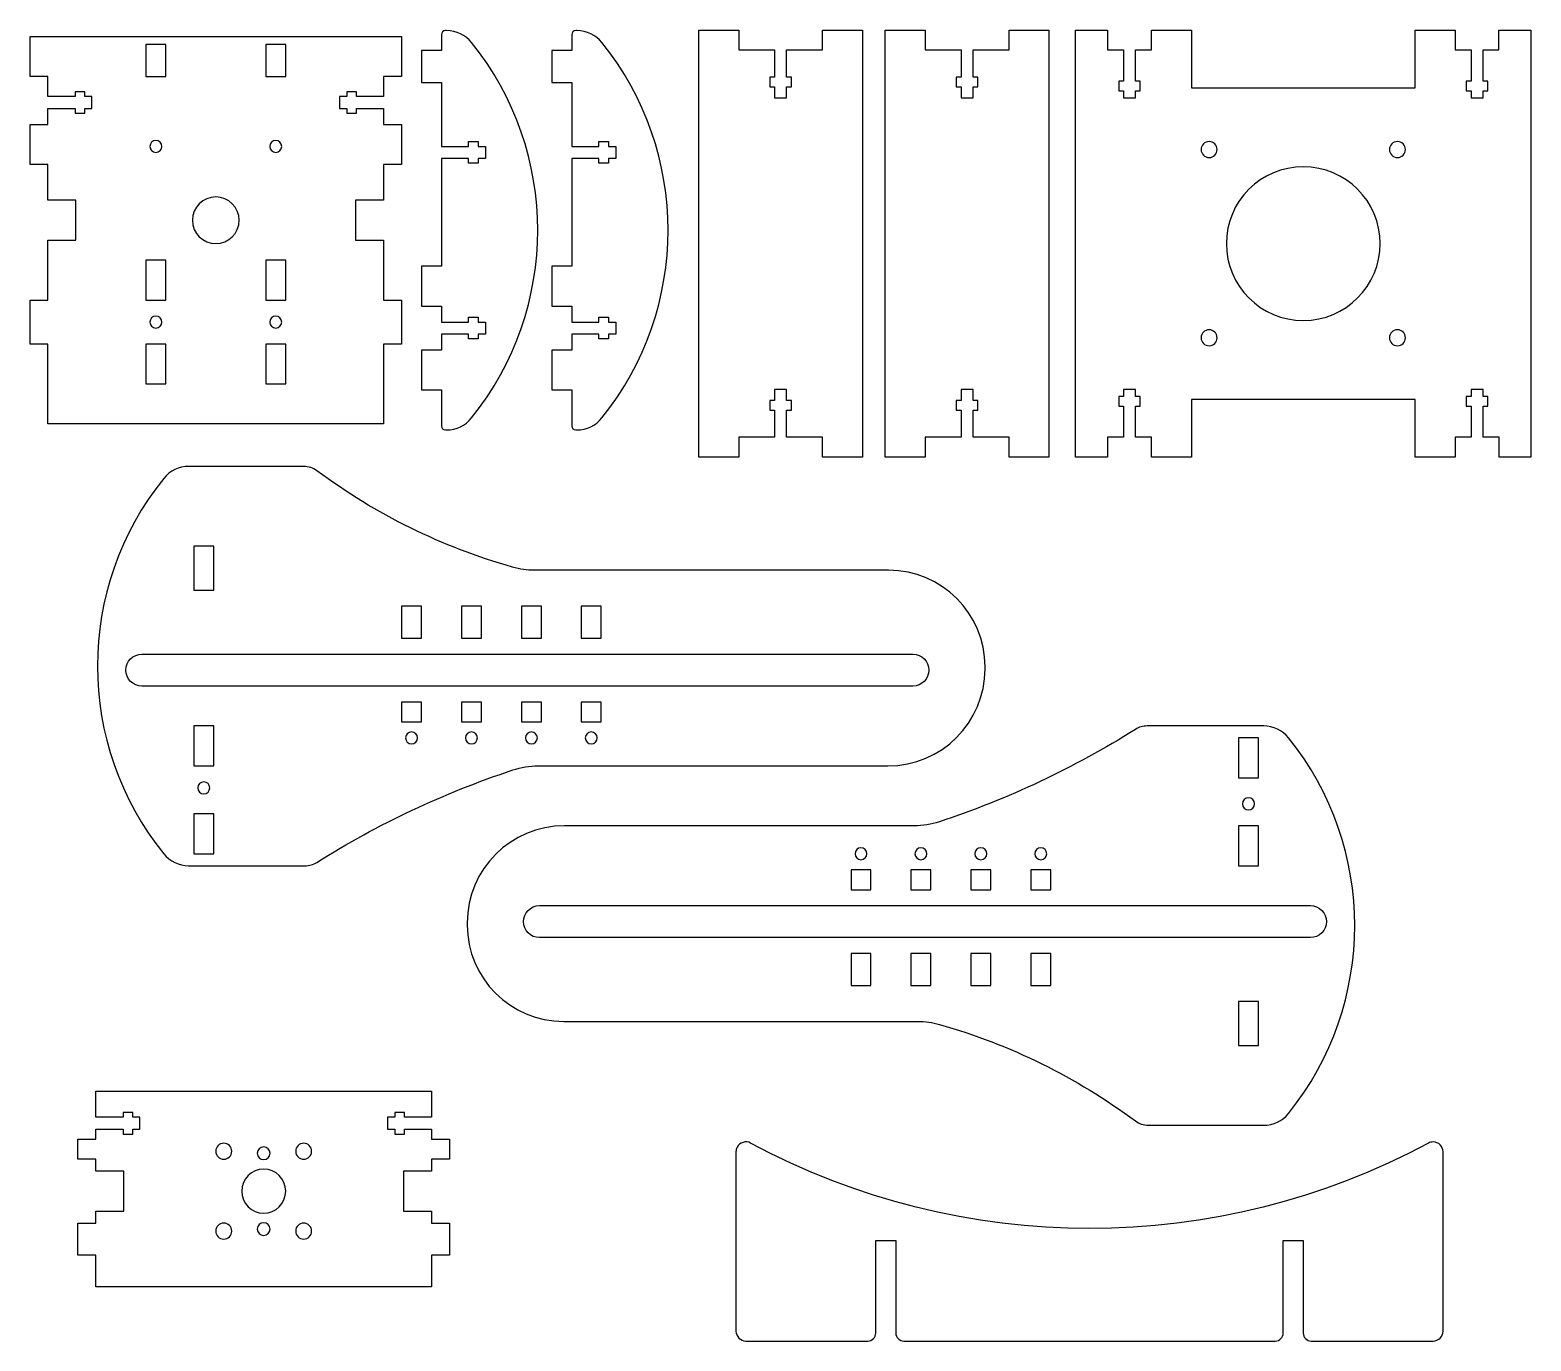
# Model space of a CAD drawing. Header units: inches. Extents: x 16 to 768, y -358 to -5.
# Drawn here: x 15.8 to 391.5, y -342.4 to -14.1 of the extents above; entities that cross this region are included whole.
import ezdxf

# ---------------------------------------------------------------- set-up
doc = ezdxf.new("R2010")
doc.units = ezdxf.units.IN
doc.header["$MEASUREMENT"] = 0
doc.layers.add('Layer 1', color=7, linetype='Continuous')

# ---------------------------------------------------------------- blocks, each defined once
blk = doc.blocks.new('block 3')
at = {"layer": 'Layer 1', "color": 7, "lineweight": 25, "true_color": 0xffffff}
blk.add_open_spline([(334.51, -340.42), (334.51, -340.42), (334.51, -317.25), (334.51, -317.25), (334.51, -317.25), (329.51, -317.25), (329.51, -317.25), (329.51, -317.25), (329.51, -340.42), (329.51, -340.42), (329.51, -341.52), (328.62, -342.42), (327.51, -342.42), (327.51, -342.42), (234.51, -342.42), (234.51, -342.42), (233.41, -342.42), (232.51, -341.52), (232.51, -340.42), (232.51, -340.42), (232.51, -317.22), (232.51, -317.22), (232.51, -317.22), (227.51, -317.22), (227.51, -317.22), (227.51, -317.22), (227.51, -340.42), (227.51, -340.42), (227.51, -341.52), (226.62, -342.42), (225.51, -342.42), (225.51, -342.42), (195.01, -342.42), (195.01, -342.42), (193.63, -342.42), (192.51, -341.3), (192.51, -339.92), (192.51, -339.92), (192.51, -295.07), (192.51, -295.07), (192.51, -294.66), (192.61, -294.26), (192.8, -293.9), (193.44, -292.68), (194.95, -292.21), (196.18, -292.85), (249.15, -321.34), (312.88, -321.34), (365.85, -292.85), (366.21, -292.66), (366.61, -292.57), (367.01, -292.57), (368.39, -292.57), (369.51, -293.69), (369.51, -295.07), (369.51, -295.07), (369.51, -339.92), (369.51, -339.92), (369.51, -341.3), (368.39, -342.42), (367.01, -342.42), (367.01, -342.42), (336.51, -342.42), (336.51, -342.42), (335.41, -342.42), (334.51, -341.52), (334.51, -340.42)], degree=3, knots=[0, 0, 0, 0, 1, 1, 1, 2, 2, 2, 3, 3, 3, 4, 4, 4, 5, 5, 5, 6, 6, 6, 7, 7, 7, 8, 8, 8, 9, 9, 9, 10, 10, 10, 11, 11, 11, 12, 12, 12, 13, 13, 13, 14, 14, 14, 15, 15, 15, 16, 16, 16, 17, 17, 17, 18, 18, 18, 19, 19, 19, 20, 20, 20, 21, 21, 21, 22, 22, 22, 22], dxfattribs=at)
blk = doc.blocks.new('block 2')
at = {"layer": 'Layer 1'}
blk.add_blockref('block 3', (0, 0), dxfattribs=at)
blk = doc.blocks.new('block 5')
at = {"layer": 'Layer 1', "color": 7, "lineweight": 25, "true_color": 0xffffff}
blk.add_lwpolyline([(205.18, -19.09), (214.17, -19.09), (214.17, -14.09), (224.17, -14.09), (224.17, -121.09), (214.17, -121.09), (214.17, -116.09), (205.18, -116.09), (205.18, -109.29), (206.38, -109.29), (206.38, -106.89), (205.18, -106.89), (205.18, -104.09), (202.18, -104.09), (202.18, -106.89), (200.98, -106.89), (200.98, -109.29), (202.18, -109.29), (202.18, -116.09), (193.18, -116.09), (193.18, -121.09), (183.18, -121.09), (183.18, -14.09), (193.18, -14.09), (193.18, -19.09), (202.18, -19.09), (202.18, -25.89), (200.98, -25.89), (200.98, -28.29), (202.18, -28.29), (202.18, -31.09), (205.18, -31.09), (205.18, -28.29), (206.38, -28.29), (206.38, -25.89), (205.18, -25.89), (205.18, -19.09)], dxfattribs=at)
blk = doc.blocks.new('block 4')
at = {"layer": 'Layer 1'}
blk.add_blockref('block 5', (0, 0), dxfattribs=at)
blk = doc.blocks.new('block 7')
at = {"layer": 'Layer 1', "color": 7, "lineweight": 25, "true_color": 0xffffff}
blk.add_open_spline([(330.83, -191.37), (352.93, -218.82), (352.93, -257.96), (330.83, -285.41), (329.31, -287.29), (327.02, -288.39), (324.6, -288.39), (324.6, -288.39), (295.76, -288.39), (295.76, -288.39), (294.58, -288.39), (293.43, -288.01), (292.48, -287.31), (277.74, -276.36), (261.15, -268.18), (243.49, -263.16), (241.71, -262.65), (239.87, -262.39), (238.01, -262.39), (238.01, -262.39), (149.39, -262.39), (149.39, -262.39), (136.06, -262.39), (125.24, -251.58), (125.24, -238.24), (125.24, -238.24), (125.24, -237.7), (125.24, -237.7), (125.24, -224.28), (136.13, -213.39), (149.55, -213.39), (149.55, -213.39), (237.13, -213.39), (237.13, -213.39), (239.27, -213.39), (241.39, -213.05), (243.42, -212.38), (260.65, -206.67), (277.14, -198.9), (292.51, -189.24), (293.39, -188.68), (294.4, -188.39), (295.44, -188.39), (295.44, -188.39), (324.6, -188.39), (324.6, -188.39), (327.02, -188.39), (329.31, -189.49), (330.83, -191.37)], degree=3, knots=[0, 0, 0, 0, 1, 1, 1, 2, 2, 2, 3, 3, 3, 4, 4, 4, 5, 5, 5, 6, 6, 6, 7, 7, 7, 8, 8, 8, 9, 9, 9, 10, 10, 10, 11, 11, 11, 12, 12, 12, 13, 13, 13, 14, 14, 14, 15, 15, 15, 16, 16, 16, 16], dxfattribs=at)
blk = doc.blocks.new('block 8')
at = {"layer": 'Layer 1', "color": 7, "lineweight": 25, "true_color": 0xffffff}
blk.add_lwpolyline([(226.3, -224.39), (221.3, -224.39), (221.3, -229.39), (226.3, -229.39), (226.3, -224.39)], dxfattribs=at)
blk = doc.blocks.new('block 9')
at = {"layer": 'Layer 1', "color": 7, "lineweight": 25, "true_color": 0xffffff}
blk.add_lwpolyline([(226.3, -245.39), (221.3, -245.39), (221.3, -253.39), (226.3, -253.39), (226.3, -245.39)], dxfattribs=at)
blk = doc.blocks.new('block 10')
at = {"layer": 'Layer 1', "color": 7, "lineweight": 25, "true_color": 0xffffff}
blk.add_open_spline([(222.3, -220.39), (222.3, -219.56), (222.97, -218.89), (223.8, -218.89), (224.63, -218.89), (225.3, -219.56), (225.3, -220.39), (225.3, -221.22), (224.63, -221.89), (223.8, -221.89), (222.97, -221.89), (222.3, -221.22), (222.3, -220.39), (222.3, -220.39), (222.3, -220.39), (222.3, -220.39)], degree=3, knots=[0, 0, 0, 0, 1, 1, 1, 2, 2, 2, 3, 3, 3, 4, 4, 4, 5, 5, 5, 5], dxfattribs=at)
blk = doc.blocks.new('block 11')
at = {"layer": 'Layer 1', "color": 7, "lineweight": 25, "true_color": 0xffffff}
blk.add_open_spline([(319.3, -207.89), (319.3, -207.06), (319.97, -206.39), (320.8, -206.39), (321.63, -206.39), (322.3, -207.06), (322.3, -207.89), (322.3, -208.72), (321.63, -209.39), (320.8, -209.39), (319.97, -209.39), (319.3, -208.72), (319.3, -207.89), (319.3, -207.89), (319.3, -207.89), (319.3, -207.89)], degree=3, knots=[0, 0, 0, 0, 1, 1, 1, 2, 2, 2, 3, 3, 3, 4, 4, 4, 5, 5, 5, 5], dxfattribs=at)
blk = doc.blocks.new('block 12')
at = {"layer": 'Layer 1', "color": 7, "lineweight": 25, "true_color": 0xffffff}
blk.add_lwpolyline([(266.3, -224.39), (266.3, -229.39), (271.3, -229.39), (271.3, -224.39), (266.3, -224.39)], dxfattribs=at)
blk = doc.blocks.new('block 13')
at = {"layer": 'Layer 1', "color": 7, "lineweight": 25, "true_color": 0xffffff}
blk.add_lwpolyline([(266.3, -253.39), (271.3, -253.39), (271.3, -245.39), (266.3, -245.39), (266.3, -253.39)], dxfattribs=at)
blk = doc.blocks.new('block 14')
at = {"layer": 'Layer 1', "color": 7, "lineweight": 25, "true_color": 0xffffff}
blk.add_lwpolyline([(251.3, -253.39), (256.3, -253.39), (256.3, -245.39), (251.3, -245.39), (251.3, -253.39)], dxfattribs=at)
blk = doc.blocks.new('block 15')
at = {"layer": 'Layer 1', "color": 7, "lineweight": 25, "true_color": 0xffffff}
blk.add_lwpolyline([(251.3, -229.39), (256.3, -229.39), (256.3, -224.39), (251.3, -224.39), (251.3, -229.39)], dxfattribs=at)
blk = doc.blocks.new('block 16')
at = {"layer": 'Layer 1', "color": 7, "lineweight": 25, "true_color": 0xffffff}
blk.add_open_spline([(252.3, -220.39), (252.3, -219.56), (252.97, -218.89), (253.8, -218.89), (254.63, -218.89), (255.3, -219.56), (255.3, -220.39), (255.3, -221.22), (254.63, -221.89), (253.8, -221.89), (252.97, -221.89), (252.3, -221.22), (252.3, -220.39), (252.3, -220.39), (252.3, -220.39), (252.3, -220.39)], degree=3, knots=[0, 0, 0, 0, 1, 1, 1, 2, 2, 2, 3, 3, 3, 4, 4, 4, 5, 5, 5, 5], dxfattribs=at)
blk = doc.blocks.new('block 17')
at = {"layer": 'Layer 1', "color": 7, "lineweight": 25, "true_color": 0xffffff}
blk.add_open_spline([(267.3, -220.39), (267.3, -219.56), (267.97, -218.89), (268.8, -218.89), (269.63, -218.89), (270.3, -219.56), (270.3, -220.39), (270.3, -221.22), (269.63, -221.89), (268.8, -221.89), (267.97, -221.89), (267.3, -221.22), (267.3, -220.39), (267.3, -220.39), (267.3, -220.39), (267.3, -220.39)], degree=3, knots=[0, 0, 0, 0, 1, 1, 1, 2, 2, 2, 3, 3, 3, 4, 4, 4, 5, 5, 5, 5], dxfattribs=at)
blk = doc.blocks.new('block 18')
at = {"layer": 'Layer 1', "color": 7, "lineweight": 25, "true_color": 0xffffff}
blk.add_lwpolyline([(318.3, -268.39), (323.3, -268.39), (323.3, -257.39), (318.3, -257.39), (318.3, -268.39)], dxfattribs=at)
blk = doc.blocks.new('block 19')
at = {"layer": 'Layer 1', "color": 7, "lineweight": 25, "true_color": 0xffffff}
blk.add_lwpolyline([(318.3, -201.39), (323.3, -201.39), (323.3, -191.39), (318.3, -191.39), (318.3, -201.39)], dxfattribs=at)
blk = doc.blocks.new('block 20')
at = {"layer": 'Layer 1', "color": 7, "lineweight": 25, "true_color": 0xffffff}
blk.add_lwpolyline([(318.3, -223.39), (323.3, -223.39), (323.3, -213.39), (318.3, -213.39), (318.3, -223.39)], dxfattribs=at)
blk = doc.blocks.new('block 21')
at = {"layer": 'Layer 1', "color": 7, "lineweight": 25, "true_color": 0xffffff}
blk.add_lwpolyline([(241.3, -245.39), (236.3, -245.39), (236.3, -253.39), (241.3, -253.39), (241.3, -245.39)], dxfattribs=at)
blk = doc.blocks.new('block 22')
at = {"layer": 'Layer 1', "color": 7, "lineweight": 25, "true_color": 0xffffff}
blk.add_lwpolyline([(241.3, -224.39), (236.3, -224.39), (236.3, -229.39), (241.3, -229.39), (241.3, -224.39)], dxfattribs=at)
blk = doc.blocks.new('block 23')
at = {"layer": 'Layer 1', "color": 7, "lineweight": 25, "true_color": 0xffffff}
blk.add_open_spline([(237.3, -220.39), (237.3, -219.56), (237.97, -218.89), (238.8, -218.89), (239.63, -218.89), (240.3, -219.56), (240.3, -220.39), (240.3, -221.22), (239.63, -221.89), (238.8, -221.89), (237.97, -221.89), (237.3, -221.22), (237.3, -220.39), (237.3, -220.39), (237.3, -220.39), (237.3, -220.39)], degree=3, knots=[0, 0, 0, 0, 1, 1, 1, 2, 2, 2, 3, 3, 3, 4, 4, 4, 5, 5, 5, 5], dxfattribs=at)
blk = doc.blocks.new('block 24')
at = {"layer": 'Layer 1', "color": 7, "lineweight": 25, "true_color": 0xffffff}
blk.add_open_spline([(143.3, -241.39), (143.3, -241.39), (336.3, -241.39), (336.3, -241.39), (338.51, -241.39), (340.3, -239.6), (340.3, -237.39), (340.3, -235.18), (338.51, -233.39), (336.3, -233.39), (336.3, -233.39), (143.3, -233.39), (143.3, -233.39), (141.09, -233.39), (139.3, -235.18), (139.3, -237.39), (139.3, -239.6), (141.09, -241.39), (143.3, -241.39), (143.3, -241.39), (143.3, -241.39), (143.3, -241.39)], degree=3, knots=[0, 0, 0, 0, 1, 1, 1, 2, 2, 2, 3, 3, 3, 4, 4, 4, 5, 5, 5, 6, 6, 6, 7, 7, 7, 7], dxfattribs=at)
blk = doc.blocks.new('block 6')
at = {"layer": 'Layer 1'}
for name in ['block 7', 'block 19', 'block 11', 'block 20', 'block 10', 'block 23', 'block 16', 'block 17', 'block 8', 'block 22', 'block 15', 'block 12', 'block 24', 'block 9', 'block 21', 'block 14', 'block 13', 'block 18']:
    blk.add_blockref(name, (0, 0), dxfattribs=at)
blk = doc.blocks.new('block 26')
at = {"layer": 'Layer 1', "color": 7, "lineweight": 25, "true_color": 0xffffff}
blk.add_open_spline([(358.08, -42.02), (359.19, -42.02), (360.08, -42.91), (360.08, -44.02), (360.08, -45.12), (359.19, -46.02), (358.08, -46.02), (356.98, -46.02), (356.08, -45.12), (356.08, -44.02), (356.08, -42.91), (356.98, -42.02), (358.08, -42.02), (358.08, -42.02), (358.08, -42.02), (358.08, -42.02)], degree=3, knots=[0, 0, 0, 0, 1, 1, 1, 2, 2, 2, 3, 3, 3, 4, 4, 4, 5, 5, 5, 5], dxfattribs=at)
blk = doc.blocks.new('block 27')
at = {"layer": 'Layer 1', "color": 7, "lineweight": 25, "true_color": 0xffffff}
blk.add_open_spline([(358.08, -89.16), (359.19, -89.16), (360.08, -90.05), (360.08, -91.16), (360.08, -92.26), (359.19, -93.16), (358.08, -93.16), (356.98, -93.16), (356.08, -92.26), (356.08, -91.16), (356.08, -90.05), (356.98, -89.16), (358.08, -89.16), (358.08, -89.16), (358.08, -89.16), (358.08, -89.16)], degree=3, knots=[0, 0, 0, 0, 1, 1, 1, 2, 2, 2, 3, 3, 3, 4, 4, 4, 5, 5, 5, 5], dxfattribs=at)
blk = doc.blocks.new('block 28')
at = {"layer": 'Layer 1', "color": 7, "lineweight": 25, "true_color": 0xffffff}
blk.add_open_spline([(310.94, -42.02), (312.05, -42.02), (312.94, -42.91), (312.94, -44.02), (312.94, -45.12), (312.05, -46.02), (310.94, -46.02), (309.84, -46.02), (308.94, -45.12), (308.94, -44.02), (308.94, -42.91), (309.84, -42.02), (310.94, -42.02), (310.94, -42.02), (310.94, -42.02), (310.94, -42.02)], degree=3, knots=[0, 0, 0, 0, 1, 1, 1, 2, 2, 2, 3, 3, 3, 4, 4, 4, 5, 5, 5, 5], dxfattribs=at)
blk = doc.blocks.new('block 29')
at = {"layer": 'Layer 1', "color": 7, "lineweight": 25, "true_color": 0xffffff}
blk.add_open_spline([(310.94, -89.16), (312.05, -89.16), (312.94, -90.05), (312.94, -91.16), (312.94, -92.26), (312.05, -93.16), (310.94, -93.16), (309.84, -93.16), (308.94, -92.26), (308.94, -91.16), (308.94, -90.05), (309.84, -89.16), (310.94, -89.16), (310.94, -89.16), (310.94, -89.16), (310.94, -89.16)], degree=3, knots=[0, 0, 0, 0, 1, 1, 1, 2, 2, 2, 3, 3, 3, 4, 4, 4, 5, 5, 5, 5], dxfattribs=at)
blk = doc.blocks.new('block 30')
at = {"layer": 'Layer 1', "color": 7, "lineweight": 25, "true_color": 0xffffff}
blk.add_open_spline([(334.51, -48.34), (345.14, -48.34), (353.76, -56.95), (353.76, -67.59), (353.76, -78.22), (345.14, -86.84), (334.51, -86.84), (323.88, -86.84), (315.26, -78.22), (315.26, -67.59), (315.26, -56.95), (323.88, -48.34), (334.51, -48.34), (334.51, -48.34), (334.51, -48.34), (334.51, -48.34)], degree=3, knots=[0, 0, 0, 0, 1, 1, 1, 2, 2, 2, 3, 3, 3, 4, 4, 4, 5, 5, 5, 5], dxfattribs=at)
blk = doc.blocks.new('block 31')
at = {"layer": 'Layer 1', "color": 7, "lineweight": 25, "true_color": 0xffffff}
blk.add_lwpolyline([(376.51, -19.09), (376.51, -26.89), (375.31, -26.89), (375.31, -29.29), (376.51, -29.29), (376.51, -31.09), (379.51, -31.09), (379.51, -29.29), (380.71, -29.29), (380.71, -26.89), (379.51, -26.89), (379.51, -19.09), (383.49, -19.09), (383.48, -14.09), (391.51, -14.09), (391.51, -121.09), (383.51, -121.09), (383.51, -116.09), (379.51, -116.09), (379.51, -108.29), (380.71, -108.29), (380.71, -105.89), (379.51, -105.89), (379.51, -104.09), (376.51, -104.09), (376.51, -105.89), (375.31, -105.89), (375.31, -108.29), (376.51, -108.29), (376.51, -116.09), (372.51, -116.09), (372.51, -121.09), (362.51, -121.09), (362.51, -106.59), (306.51, -106.59), (306.51, -121.09), (296.51, -121.09), (296.51, -116.09), (292.51, -116.09), (292.51, -108.29), (293.71, -108.29), (293.71, -105.89), (292.51, -105.89), (292.51, -104.09), (289.51, -104.09), (289.51, -105.89), (288.31, -105.89), (288.31, -108.29), (289.51, -108.29), (289.51, -116.09), (285.51, -116.09), (285.51, -121.09), (277.51, -121.09), (277.51, -14.09), (285.51, -14.09), (285.51, -19.09), (289.51, -19.09), (289.51, -26.89), (288.31, -26.89), (288.31, -29.29), (289.51, -29.29), (289.51, -31.09), (292.51, -31.09), (292.51, -29.29), (293.71, -29.29), (293.71, -26.89), (292.51, -26.89), (292.51, -19.09), (296.51, -19.09), (296.51, -14.09), (306.51, -14.09), (306.51, -28.59), (362.51, -28.59), (362.51, -14.09), (372.51, -14.09), (372.51, -19.09), (376.51, -19.09)], dxfattribs=at)
blk = doc.blocks.new('block 25')
at = {"layer": 'Layer 1'}
for name in ['block 31', 'block 28', 'block 26', 'block 30', 'block 29', 'block 27']:
    blk.add_blockref(name, (0, 0), dxfattribs=at)
blk = doc.blocks.new('block 33')
at = {"layer": 'Layer 1', "color": 7, "lineweight": 25, "true_color": 0xffffff}
blk.add_open_spline([(72.69, -314.39), (72.69, -313.51), (73.41, -312.79), (74.29, -312.79), (75.17, -312.79), (75.89, -313.51), (75.89, -314.39), (75.89, -315.28), (75.17, -315.99), (74.29, -315.99), (73.41, -315.99), (72.69, -315.28), (72.69, -314.39), (72.69, -314.39), (72.69, -314.39), (72.69, -314.39)], degree=3, knots=[0, 0, 0, 0, 1, 1, 1, 2, 2, 2, 3, 3, 3, 4, 4, 4, 5, 5, 5, 5], dxfattribs=at)
blk = doc.blocks.new('block 34')
at = {"layer": 'Layer 1', "color": 7, "lineweight": 25, "true_color": 0xffffff}
blk.add_open_spline([(82.29, -294.89), (82.29, -293.79), (83.18, -292.89), (84.29, -292.89), (85.39, -292.89), (86.29, -293.79), (86.29, -294.89), (86.29, -296), (85.39, -296.89), (84.29, -296.89), (83.18, -296.89), (82.29, -296), (82.29, -294.89), (82.29, -294.89), (82.29, -294.89), (82.29, -294.89)], degree=3, knots=[0, 0, 0, 0, 1, 1, 1, 2, 2, 2, 3, 3, 3, 4, 4, 4, 5, 5, 5, 5], dxfattribs=at)
blk = doc.blocks.new('block 35')
at = {"layer": 'Layer 1', "color": 7, "lineweight": 25, "true_color": 0xffffff}
blk.add_open_spline([(72.69, -295.39), (72.69, -294.51), (73.41, -293.79), (74.29, -293.79), (75.17, -293.79), (75.89, -294.51), (75.89, -295.39), (75.89, -296.28), (75.17, -296.99), (74.29, -296.99), (73.41, -296.99), (72.69, -296.28), (72.69, -295.39), (72.69, -295.39), (72.69, -295.39), (72.69, -295.39)], degree=3, knots=[0, 0, 0, 0, 1, 1, 1, 2, 2, 2, 3, 3, 3, 4, 4, 4, 5, 5, 5, 5], dxfattribs=at)
blk = doc.blocks.new('block 36')
at = {"layer": 'Layer 1', "color": 7, "lineweight": 25, "true_color": 0xffffff}
blk.add_open_spline([(62.29, -314.89), (62.29, -313.79), (63.18, -312.89), (64.29, -312.89), (65.39, -312.89), (66.29, -313.79), (66.29, -314.89), (66.29, -316), (65.39, -316.89), (64.29, -316.89), (63.18, -316.89), (62.29, -316), (62.29, -314.89), (62.29, -314.89), (62.29, -314.89), (62.29, -314.89)], degree=3, knots=[0, 0, 0, 0, 1, 1, 1, 2, 2, 2, 3, 3, 3, 4, 4, 4, 5, 5, 5, 5], dxfattribs=at)
blk = doc.blocks.new('block 37')
at = {"layer": 'Layer 1', "color": 7, "lineweight": 25, "true_color": 0xffffff}
blk.add_open_spline([(62.29, -294.89), (62.29, -293.79), (63.18, -292.89), (64.29, -292.89), (65.39, -292.89), (66.29, -293.79), (66.29, -294.89), (66.29, -296), (65.39, -296.89), (64.29, -296.89), (63.18, -296.89), (62.29, -296), (62.29, -294.89), (62.29, -294.89), (62.29, -294.89), (62.29, -294.89)], degree=3, knots=[0, 0, 0, 0, 1, 1, 1, 2, 2, 2, 3, 3, 3, 4, 4, 4, 5, 5, 5, 5], dxfattribs=at)
blk = doc.blocks.new('block 38')
at = {"layer": 'Layer 1', "color": 7, "lineweight": 25, "true_color": 0xffffff}
blk.add_open_spline([(68.79, -304.89), (68.79, -301.85), (71.25, -299.39), (74.29, -299.39), (77.33, -299.39), (79.79, -301.85), (79.79, -304.89), (79.79, -307.93), (77.33, -310.39), (74.29, -310.39), (71.25, -310.39), (68.79, -307.93), (68.79, -304.89), (68.79, -304.89), (68.79, -304.89), (68.79, -304.89)], degree=3, knots=[0, 0, 0, 0, 1, 1, 1, 2, 2, 2, 3, 3, 3, 4, 4, 4, 5, 5, 5, 5], dxfattribs=at)
blk = doc.blocks.new('block 39')
at = {"layer": 'Layer 1', "color": 7, "lineweight": 25, "true_color": 0xffffff}
blk.add_open_spline([(82.29, -314.89), (82.29, -313.79), (83.18, -312.89), (84.29, -312.89), (85.39, -312.89), (86.29, -313.79), (86.29, -314.89), (86.29, -316), (85.39, -316.89), (84.29, -316.89), (83.18, -316.89), (82.29, -316), (82.29, -314.89), (82.29, -314.89), (82.29, -314.89), (82.29, -314.89)], degree=3, knots=[0, 0, 0, 0, 1, 1, 1, 2, 2, 2, 3, 3, 3, 4, 4, 4, 5, 5, 5, 5], dxfattribs=at)
blk = doc.blocks.new('block 40')
at = {"layer": 'Layer 1', "color": 7, "lineweight": 25, "true_color": 0xffffff}
blk.add_lwpolyline([(107.09, -285.19), (107.09, -286.39), (105.29, -286.39), (105.29, -289.39), (107.09, -289.39), (107.09, -290.59), (109.49, -290.59), (109.49, -289.39), (116.29, -289.39), (116.29, -291.89), (120.79, -291.89), (120.79, -296.89), (116.29, -296.89), (116.29, -299.89), (109.29, -299.89), (109.29, -309.89), (116.29, -309.89), (116.29, -312.89), (120.79, -312.89), (120.79, -320.89), (116.29, -320.89), (116.29, -328.89), (32.29, -328.89), (32.29, -320.89), (27.79, -320.89), (27.79, -312.89), (32.29, -312.89), (32.29, -309.89), (39.29, -309.89), (39.29, -299.89), (32.29, -299.89), (32.29, -296.89), (27.79, -296.89), (27.79, -291.89), (32.29, -291.89), (32.29, -289.39), (39.09, -289.39), (39.09, -290.59), (41.49, -290.59), (41.49, -289.39), (43.29, -289.39), (43.29, -286.39), (41.49, -286.39), (41.49, -285.19), (39.09, -285.19), (39.09, -286.39), (32.29, -286.39), (32.29, -279.89), (116.29, -279.89), (116.29, -286.39), (109.49, -286.39), (109.49, -285.19), (107.09, -285.19)], dxfattribs=at)
blk = doc.blocks.new('block 32')
at = {"layer": 'Layer 1'}
for name in ['block 40', 'block 37', 'block 34', 'block 35', 'block 38', 'block 36', 'block 33', 'block 39']:
    blk.add_blockref(name, (0, 0), dxfattribs=at)
blk = doc.blocks.new('block 42')
at = {"layer": 'Layer 1', "color": 7, "lineweight": 25, "true_color": 0xffffff}
blk.add_lwpolyline([(44.79, -102.74), (49.79, -102.74), (49.79, -92.74), (44.79, -92.74), (44.79, -102.74)], dxfattribs=at)
blk = doc.blocks.new('block 43')
at = {"layer": 'Layer 1', "color": 7, "lineweight": 25, "true_color": 0xffffff}
blk.add_lwpolyline([(74.79, -81.74), (79.79, -81.74), (79.79, -71.74), (74.79, -71.74), (74.79, -81.74)], dxfattribs=at)
blk = doc.blocks.new('block 44')
at = {"layer": 'Layer 1', "color": 7, "lineweight": 25, "true_color": 0xffffff}
blk.add_lwpolyline([(44.79, -25.74), (49.79, -25.74), (49.79, -17.74), (44.79, -17.74), (44.79, -25.74)], dxfattribs=at)
blk = doc.blocks.new('block 45')
at = {"layer": 'Layer 1', "color": 7, "lineweight": 25, "true_color": 0xffffff}
blk.add_lwpolyline([(74.79, -25.74), (79.79, -25.74), (79.79, -17.74), (74.79, -17.74), (74.79, -25.74)], dxfattribs=at)
blk = doc.blocks.new('block 46')
at = {"layer": 'Layer 1', "color": 7, "lineweight": 25, "true_color": 0xffffff}
blk.add_lwpolyline([(74.79, -102.74), (79.79, -102.74), (79.79, -92.74), (74.79, -92.74), (74.79, -102.74)], dxfattribs=at)
blk = doc.blocks.new('block 47')
at = {"layer": 'Layer 1', "color": 7, "lineweight": 25, "true_color": 0xffffff}
blk.add_lwpolyline([(44.79, -81.74), (49.79, -81.74), (49.79, -71.74), (44.79, -71.74), (44.79, -81.74)], dxfattribs=at)
blk = doc.blocks.new('block 48')
at = {"layer": 'Layer 1', "color": 7, "lineweight": 25, "true_color": 0xffffff}
blk.add_open_spline([(75.79, -43.24), (75.79, -42.41), (76.46, -41.74), (77.29, -41.74), (78.12, -41.74), (78.79, -42.41), (78.79, -43.24), (78.79, -44.06), (78.12, -44.74), (77.29, -44.74), (76.46, -44.74), (75.79, -44.06), (75.79, -43.24), (75.79, -43.24), (75.79, -43.24), (75.79, -43.24)], degree=3, knots=[0, 0, 0, 0, 1, 1, 1, 2, 2, 2, 3, 3, 3, 4, 4, 4, 5, 5, 5, 5], dxfattribs=at)
blk = doc.blocks.new('block 49')
at = {"layer": 'Layer 1', "color": 7, "lineweight": 25, "true_color": 0xffffff}
blk.add_open_spline([(75.79, -87.24), (75.79, -86.41), (76.46, -85.74), (77.29, -85.74), (78.12, -85.74), (78.79, -86.41), (78.79, -87.24), (78.79, -88.06), (78.12, -88.74), (77.29, -88.74), (76.46, -88.74), (75.79, -88.06), (75.79, -87.24), (75.79, -87.24), (75.79, -87.24), (75.79, -87.24)], degree=3, knots=[0, 0, 0, 0, 1, 1, 1, 2, 2, 2, 3, 3, 3, 4, 4, 4, 5, 5, 5, 5], dxfattribs=at)
blk = doc.blocks.new('block 50')
at = {"layer": 'Layer 1', "color": 7, "lineweight": 25, "true_color": 0xffffff}
blk.add_open_spline([(45.79, -43.24), (45.79, -42.41), (46.46, -41.74), (47.29, -41.74), (48.12, -41.74), (48.79, -42.41), (48.79, -43.24), (48.79, -44.06), (48.12, -44.74), (47.29, -44.74), (46.46, -44.74), (45.79, -44.06), (45.79, -43.24), (45.79, -43.24), (45.79, -43.24), (45.79, -43.24)], degree=3, knots=[0, 0, 0, 0, 1, 1, 1, 2, 2, 2, 3, 3, 3, 4, 4, 4, 5, 5, 5, 5], dxfattribs=at)
blk = doc.blocks.new('block 51')
at = {"layer": 'Layer 1', "color": 7, "lineweight": 25, "true_color": 0xffffff}
blk.add_open_spline([(45.79, -87.24), (45.79, -86.41), (46.46, -85.74), (47.29, -85.74), (48.12, -85.74), (48.79, -86.41), (48.79, -87.24), (48.79, -88.06), (48.12, -88.74), (47.29, -88.74), (46.46, -88.74), (45.79, -88.06), (45.79, -87.24), (45.79, -87.24), (45.79, -87.24), (45.79, -87.24)], degree=3, knots=[0, 0, 0, 0, 1, 1, 1, 2, 2, 2, 3, 3, 3, 4, 4, 4, 5, 5, 5, 5], dxfattribs=at)
blk = doc.blocks.new('block 52')
at = {"layer": 'Layer 1', "color": 7, "lineweight": 25, "true_color": 0xffffff}
blk.add_open_spline([(56.44, -61.74), (56.44, -58.51), (59.06, -55.89), (62.29, -55.89), (65.52, -55.89), (68.14, -58.51), (68.14, -61.74), (68.14, -64.97), (65.52, -67.59), (62.29, -67.59), (59.06, -67.59), (56.44, -64.97), (56.44, -61.74), (56.44, -61.74), (56.44, -61.74), (56.44, -61.74)], degree=3, knots=[0, 0, 0, 0, 1, 1, 1, 2, 2, 2, 3, 3, 3, 4, 4, 4, 5, 5, 5, 5], dxfattribs=at)
blk = doc.blocks.new('block 53')
at = {"layer": 'Layer 1', "color": 7, "lineweight": 25, "true_color": 0xffffff}
blk.add_lwpolyline([(15.79, -47.74), (15.79, -37.74), (20.29, -37.74), (20.29, -33.74), (27.09, -33.74), (27.09, -34.94), (29.49, -34.94), (29.49, -33.74), (31.29, -33.74), (31.29, -30.74), (29.49, -30.74), (29.49, -29.54), (27.09, -29.54), (27.09, -30.74), (20.29, -30.74), (20.29, -25.74), (15.79, -25.74), (15.79, -15.74), (108.79, -15.74), (108.79, -25.74), (104.29, -25.74), (104.29, -30.74), (97.49, -30.74), (97.49, -29.54), (95.09, -29.54), (95.09, -30.74), (93.29, -30.74), (93.29, -33.74), (95.09, -33.74), (95.09, -34.94), (97.49, -34.94), (97.49, -33.74), (104.29, -33.74), (104.29, -37.74), (108.79, -37.74), (108.79, -47.74), (104.29, -47.74), (104.29, -56.74), (97.29, -56.74), (97.29, -66.74), (104.29, -66.74), (104.29, -81.74), (108.79, -81.74), (108.79, -92.74), (104.29, -92.74), (104.29, -93.74), (104.29, -112.74), (20.29, -112.74), (20.29, -93.74), (20.29, -92.74), (15.79, -92.74), (15.79, -81.74), (20.29, -81.74), (20.29, -66.74), (27.29, -66.74), (27.29, -56.74), (20.29, -56.74), (20.29, -47.74), (15.79, -47.74)], dxfattribs=at)
blk = doc.blocks.new('block 41')
at = {"layer": 'Layer 1'}
for name in ['block 53', 'block 44', 'block 45', 'block 50', 'block 48', 'block 52', 'block 47', 'block 43', 'block 51', 'block 49', 'block 42', 'block 46']:
    blk.add_blockref(name, (0, 0), dxfattribs=at)
blk = doc.blocks.new('block 55')
at = {"layer": 'Layer 1', "color": 7, "lineweight": 25, "true_color": 0xffffff}
blk.add_open_spline([(49.26, -220.41), (27.16, -192.96), (27.16, -153.82), (49.26, -126.37), (50.78, -124.49), (53.07, -123.39), (55.49, -123.39), (55.49, -123.39), (84.33, -123.39), (84.33, -123.39), (85.51, -123.39), (86.66, -123.77), (87.61, -124.48), (102.35, -135.42), (118.95, -143.6), (136.6, -148.63), (138.38, -149.13), (140.23, -149.39), (142.08, -149.39), (142.08, -149.39), (230.7, -149.39), (230.7, -149.39), (244.04, -149.39), (254.85, -160.2), (254.85, -173.54), (254.85, -173.54), (254.85, -174.08), (254.85, -174.08), (254.85, -187.51), (243.96, -198.39), (230.54, -198.39), (230.54, -198.39), (142.96, -198.39), (142.96, -198.39), (140.83, -198.39), (138.7, -198.73), (136.67, -199.41), (119.44, -205.12), (102.95, -212.89), (87.58, -222.55), (86.7, -223.1), (85.69, -223.39), (84.65, -223.39), (84.65, -223.39), (55.49, -223.39), (55.49, -223.39), (53.07, -223.39), (50.78, -222.29), (49.26, -220.41)], degree=3, knots=[0, 0, 0, 0, 1, 1, 1, 2, 2, 2, 3, 3, 3, 4, 4, 4, 5, 5, 5, 6, 6, 6, 7, 7, 7, 8, 8, 8, 9, 9, 9, 10, 10, 10, 11, 11, 11, 12, 12, 12, 13, 13, 13, 14, 14, 14, 15, 15, 15, 16, 16, 16, 16], dxfattribs=at)
blk = doc.blocks.new('block 56')
at = {"layer": 'Layer 1', "color": 7, "lineweight": 25, "true_color": 0xffffff}
blk.add_lwpolyline([(153.79, -187.39), (158.79, -187.39), (158.79, -182.39), (153.79, -182.39), (153.79, -187.39)], dxfattribs=at)
blk = doc.blocks.new('block 57')
at = {"layer": 'Layer 1', "color": 7, "lineweight": 25, "true_color": 0xffffff}
blk.add_lwpolyline([(153.79, -166.39), (158.79, -166.39), (158.79, -158.39), (153.79, -158.39), (153.79, -166.39)], dxfattribs=at)
blk = doc.blocks.new('block 58')
at = {"layer": 'Layer 1', "color": 7, "lineweight": 25, "true_color": 0xffffff}
blk.add_open_spline([(157.79, -191.39), (157.79, -192.22), (157.12, -192.89), (156.29, -192.89), (155.47, -192.89), (154.79, -192.22), (154.79, -191.39), (154.79, -190.56), (155.47, -189.89), (156.29, -189.89), (157.12, -189.89), (157.79, -190.56), (157.79, -191.39), (157.79, -191.39), (157.79, -191.39), (157.79, -191.39)], degree=3, knots=[0, 0, 0, 0, 1, 1, 1, 2, 2, 2, 3, 3, 3, 4, 4, 4, 5, 5, 5, 5], dxfattribs=at)
blk = doc.blocks.new('block 59')
at = {"layer": 'Layer 1', "color": 7, "lineweight": 25, "true_color": 0xffffff}
blk.add_open_spline([(60.79, -203.89), (60.79, -204.72), (60.12, -205.39), (59.29, -205.39), (58.47, -205.39), (57.79, -204.72), (57.79, -203.89), (57.79, -203.06), (58.47, -202.39), (59.29, -202.39), (60.12, -202.39), (60.79, -203.06), (60.79, -203.89), (60.79, -203.89), (60.79, -203.89), (60.79, -203.89)], degree=3, knots=[0, 0, 0, 0, 1, 1, 1, 2, 2, 2, 3, 3, 3, 4, 4, 4, 5, 5, 5, 5], dxfattribs=at)
blk = doc.blocks.new('block 60')
at = {"layer": 'Layer 1', "color": 7, "lineweight": 25, "true_color": 0xffffff}
blk.add_lwpolyline([(113.79, -187.39), (113.79, -182.39), (108.79, -182.39), (108.79, -187.39), (113.79, -187.39)], dxfattribs=at)
blk = doc.blocks.new('block 61')
at = {"layer": 'Layer 1', "color": 7, "lineweight": 25, "true_color": 0xffffff}
blk.add_lwpolyline([(113.79, -158.39), (108.79, -158.39), (108.79, -166.39), (113.79, -166.39), (113.79, -158.39)], dxfattribs=at)
blk = doc.blocks.new('block 62')
at = {"layer": 'Layer 1', "color": 7, "lineweight": 25, "true_color": 0xffffff}
blk.add_lwpolyline([(128.79, -158.39), (123.79, -158.39), (123.79, -166.39), (128.79, -166.39), (128.79, -158.39)], dxfattribs=at)
blk = doc.blocks.new('block 63')
at = {"layer": 'Layer 1', "color": 7, "lineweight": 25, "true_color": 0xffffff}
blk.add_lwpolyline([(128.79, -182.39), (123.79, -182.39), (123.79, -187.39), (128.79, -187.39), (128.79, -182.39)], dxfattribs=at)
blk = doc.blocks.new('block 64')
at = {"layer": 'Layer 1', "color": 7, "lineweight": 25, "true_color": 0xffffff}
blk.add_open_spline([(127.79, -191.39), (127.79, -192.22), (127.12, -192.89), (126.29, -192.89), (125.47, -192.89), (124.79, -192.22), (124.79, -191.39), (124.79, -190.56), (125.47, -189.89), (126.29, -189.89), (127.12, -189.89), (127.79, -190.56), (127.79, -191.39), (127.79, -191.39), (127.79, -191.39), (127.79, -191.39)], degree=3, knots=[0, 0, 0, 0, 1, 1, 1, 2, 2, 2, 3, 3, 3, 4, 4, 4, 5, 5, 5, 5], dxfattribs=at)
blk = doc.blocks.new('block 65')
at = {"layer": 'Layer 1', "color": 7, "lineweight": 25, "true_color": 0xffffff}
blk.add_open_spline([(112.79, -191.39), (112.79, -192.22), (112.12, -192.89), (111.29, -192.89), (110.47, -192.89), (109.79, -192.22), (109.79, -191.39), (109.79, -190.56), (110.47, -189.89), (111.29, -189.89), (112.12, -189.89), (112.79, -190.56), (112.79, -191.39), (112.79, -191.39), (112.79, -191.39), (112.79, -191.39)], degree=3, knots=[0, 0, 0, 0, 1, 1, 1, 2, 2, 2, 3, 3, 3, 4, 4, 4, 5, 5, 5, 5], dxfattribs=at)
blk = doc.blocks.new('block 66')
at = {"layer": 'Layer 1', "color": 7, "lineweight": 25, "true_color": 0xffffff}
blk.add_lwpolyline([(61.79, -143.39), (56.79, -143.39), (56.79, -154.39), (61.79, -154.39), (61.79, -143.39)], dxfattribs=at)
blk = doc.blocks.new('block 67')
at = {"layer": 'Layer 1', "color": 7, "lineweight": 25, "true_color": 0xffffff}
blk.add_lwpolyline([(61.79, -210.39), (56.79, -210.39), (56.79, -220.39), (61.79, -220.39), (61.79, -210.39)], dxfattribs=at)
blk = doc.blocks.new('block 68')
at = {"layer": 'Layer 1', "color": 7, "lineweight": 25, "true_color": 0xffffff}
blk.add_lwpolyline([(61.79, -188.39), (56.79, -188.39), (56.79, -198.39), (61.79, -198.39), (61.79, -188.39)], dxfattribs=at)
blk = doc.blocks.new('block 69')
at = {"layer": 'Layer 1', "color": 7, "lineweight": 25, "true_color": 0xffffff}
blk.add_lwpolyline([(138.79, -166.39), (143.79, -166.39), (143.79, -158.39), (138.79, -158.39), (138.79, -166.39)], dxfattribs=at)
blk = doc.blocks.new('block 70')
at = {"layer": 'Layer 1', "color": 7, "lineweight": 25, "true_color": 0xffffff}
blk.add_lwpolyline([(138.79, -187.39), (143.79, -187.39), (143.79, -182.39), (138.79, -182.39), (138.79, -187.39)], dxfattribs=at)
blk = doc.blocks.new('block 71')
at = {"layer": 'Layer 1', "color": 7, "lineweight": 25, "true_color": 0xffffff}
blk.add_open_spline([(142.79, -191.39), (142.79, -192.22), (142.12, -192.89), (141.29, -192.89), (140.47, -192.89), (139.79, -192.22), (139.79, -191.39), (139.79, -190.56), (140.47, -189.89), (141.29, -189.89), (142.12, -189.89), (142.79, -190.56), (142.79, -191.39), (142.79, -191.39), (142.79, -191.39), (142.79, -191.39)], degree=3, knots=[0, 0, 0, 0, 1, 1, 1, 2, 2, 2, 3, 3, 3, 4, 4, 4, 5, 5, 5, 5], dxfattribs=at)
blk = doc.blocks.new('block 72')
at = {"layer": 'Layer 1', "color": 7, "lineweight": 25, "true_color": 0xffffff}
blk.add_open_spline([(236.79, -170.39), (236.79, -170.39), (43.79, -170.39), (43.79, -170.39), (41.59, -170.39), (39.79, -172.18), (39.79, -174.39), (39.79, -176.6), (41.59, -178.39), (43.79, -178.39), (43.79, -178.39), (236.79, -178.39), (236.79, -178.39), (239, -178.39), (240.79, -176.6), (240.79, -174.39), (240.8, -172.18), (239.01, -170.39), (236.8, -170.39), (236.8, -170.39), (236.8, -170.39), (236.79, -170.39)], degree=3, knots=[0, 0, 0, 0, 1, 1, 1, 2, 2, 2, 3, 3, 3, 4, 4, 4, 5, 5, 5, 6, 6, 6, 7, 7, 7, 7], dxfattribs=at)
blk = doc.blocks.new('block 54')
at = {"layer": 'Layer 1'}
for name in ['block 55', 'block 66', 'block 61', 'block 62', 'block 69', 'block 57', 'block 72', 'block 60', 'block 63', 'block 70', 'block 56', 'block 68', 'block 65', 'block 64', 'block 71', 'block 58', 'block 59', 'block 67']:
    blk.add_blockref(name, (0, 0), dxfattribs=at)
blk = doc.blocks.new('block 74')
at = {"layer": 'Layer 1', "color": 7, "lineweight": 25, "true_color": 0xffffff}
blk.add_open_spline([(119.77, -114.24), (119.22, -114.24), (118.77, -113.79), (118.77, -113.24), (118.77, -113.24), (118.77, -104.24), (118.77, -104.24), (118.77, -104.24), (113.77, -104.24), (113.77, -104.24), (113.77, -104.24), (113.77, -94.24), (113.77, -94.24), (113.77, -94.24), (118.77, -94.24), (118.77, -94.24), (118.77, -94.24), (118.77, -90.24), (118.77, -90.24), (118.77, -90.24), (125.57, -90.24), (125.57, -90.24), (125.57, -90.24), (125.57, -91.44), (125.57, -91.44), (125.57, -91.44), (127.97, -91.44), (127.97, -91.44), (127.97, -91.44), (127.97, -90.24), (127.97, -90.24), (127.97, -90.24), (129.77, -90.24), (129.77, -90.24), (129.77, -90.24), (129.77, -87.24), (129.77, -87.24), (129.77, -87.24), (127.97, -87.24), (127.97, -87.24), (127.97, -87.24), (127.97, -86.04), (127.97, -86.04), (127.97, -86.04), (125.57, -86.04), (125.57, -86.04), (125.57, -86.04), (125.57, -87.24), (125.57, -87.24), (125.57, -87.24), (118.77, -87.24), (118.77, -87.24), (118.77, -87.24), (118.77, -83.24), (118.77, -83.24), (118.77, -83.24), (113.77, -83.24), (113.77, -83.24), (113.77, -83.24), (113.77, -73.24), (113.77, -73.24), (113.77, -73.24), (118.77, -73.24), (118.77, -73.24), (118.77, -73.24), (118.77, -46.24), (118.77, -46.24), (118.77, -46.24), (125.57, -46.24), (125.57, -46.24), (125.57, -46.24), (125.57, -47.44), (125.57, -47.44), (125.57, -47.44), (127.97, -47.44), (127.97, -47.44), (127.97, -47.44), (127.97, -46.24), (127.97, -46.24), (127.97, -46.24), (129.77, -46.24), (129.77, -46.24), (129.77, -46.24), (129.77, -43.24), (129.77, -43.24), (129.77, -43.24), (127.97, -43.24), (127.97, -43.24), (127.97, -43.24), (127.97, -42.04), (127.97, -42.04), (127.97, -42.04), (125.57, -42.04), (125.57, -42.04), (125.57, -42.04), (125.57, -43.24), (125.57, -43.24), (125.57, -43.24), (118.77, -43.24), (118.77, -43.24), (118.77, -43.24), (118.77, -27.24), (118.77, -27.24), (118.77, -27.24), (113.77, -27.24), (113.77, -27.24), (113.77, -27.24), (113.77, -19.24), (113.77, -19.24), (113.77, -19.24), (118.77, -19.24), (118.77, -19.24), (118.77, -19.24), (118.77, -15.24), (118.77, -15.24), (118.77, -14.68), (119.22, -14.24), (119.77, -14.24), (119.77, -14.24), (120.08, -14.24), (120.08, -14.24), (122.49, -14.25), (124.78, -15.35), (126.31, -17.22), (148.41, -44.67), (148.41, -83.8), (126.31, -111.25), (124.79, -113.14), (122.5, -114.23), (120.08, -114.24), (120.08, -114.24), (119.77, -114.24), (119.77, -114.24)], degree=3, knots=[0, 0, 0, 0, 1, 1, 1, 2, 2, 2, 3, 3, 3, 4, 4, 4, 5, 5, 5, 6, 6, 6, 7, 7, 7, 8, 8, 8, 9, 9, 9, 10, 10, 10, 11, 11, 11, 12, 12, 12, 13, 13, 13, 14, 14, 14, 15, 15, 15, 16, 16, 16, 17, 17, 17, 18, 18, 18, 19, 19, 19, 20, 20, 20, 21, 21, 21, 22, 22, 22, 23, 23, 23, 24, 24, 24, 25, 25, 25, 26, 26, 26, 27, 27, 27, 28, 28, 28, 29, 29, 29, 30, 30, 30, 31, 31, 31, 32, 32, 32, 33, 33, 33, 34, 34, 34, 35, 35, 35, 36, 36, 36, 37, 37, 37, 38, 38, 38, 39, 39, 39, 40, 40, 40, 41, 41, 41, 42, 42, 42, 43, 43, 43, 44, 44, 44, 44], dxfattribs=at)
blk = doc.blocks.new('block 73')
at = {"layer": 'Layer 1'}
blk.add_blockref('block 74', (0, 0), dxfattribs=at)
blk = doc.blocks.new('block 76')
at = {"layer": 'Layer 1', "color": 7, "lineweight": 25, "true_color": 0xffffff}
blk.add_open_spline([(152.41, -114.24), (151.86, -114.24), (151.41, -113.79), (151.41, -113.24), (151.41, -113.24), (151.41, -104.24), (151.41, -104.24), (151.41, -104.24), (146.41, -104.24), (146.41, -104.24), (146.41, -104.24), (146.41, -94.24), (146.41, -94.24), (146.41, -94.24), (151.41, -94.24), (151.41, -94.24), (151.41, -94.24), (151.41, -90.24), (151.41, -90.24), (151.41, -90.24), (158.21, -90.24), (158.21, -90.24), (158.21, -90.24), (158.21, -91.44), (158.21, -91.44), (158.21, -91.44), (160.61, -91.44), (160.61, -91.44), (160.61, -91.44), (160.61, -90.24), (160.61, -90.24), (160.61, -90.24), (162.41, -90.24), (162.41, -90.24), (162.41, -90.24), (162.41, -87.24), (162.41, -87.24), (162.41, -87.24), (160.61, -87.24), (160.61, -87.24), (160.61, -87.24), (160.61, -86.04), (160.61, -86.04), (160.61, -86.04), (158.21, -86.04), (158.21, -86.04), (158.21, -86.04), (158.21, -87.24), (158.21, -87.24), (158.21, -87.24), (151.41, -87.24), (151.41, -87.24), (151.41, -87.24), (151.41, -83.24), (151.41, -83.24), (151.41, -83.24), (146.41, -83.24), (146.41, -83.24), (146.41, -83.24), (146.41, -73.24), (146.41, -73.24), (146.41, -73.24), (151.41, -73.24), (151.41, -73.24), (151.41, -73.24), (151.41, -46.24), (151.41, -46.24), (151.41, -46.24), (158.21, -46.24), (158.21, -46.24), (158.21, -46.24), (158.21, -47.44), (158.21, -47.44), (158.21, -47.44), (160.61, -47.44), (160.61, -47.44), (160.61, -47.44), (160.61, -46.24), (160.61, -46.24), (160.61, -46.24), (162.41, -46.24), (162.41, -46.24), (162.41, -46.24), (162.41, -43.24), (162.41, -43.24), (162.41, -43.24), (160.61, -43.24), (160.61, -43.24), (160.61, -43.24), (160.61, -42.04), (160.61, -42.04), (160.61, -42.04), (158.21, -42.04), (158.21, -42.04), (158.21, -42.04), (158.21, -43.24), (158.21, -43.24), (158.21, -43.24), (151.41, -43.24), (151.41, -43.24), (151.41, -43.24), (151.41, -27.24), (151.41, -27.24), (151.41, -27.24), (146.41, -27.24), (146.41, -27.24), (146.41, -27.24), (146.41, -19.24), (146.41, -19.24), (146.41, -19.24), (151.41, -19.24), (151.41, -19.24), (151.41, -19.24), (151.41, -15.24), (151.41, -15.24), (151.41, -14.68), (151.86, -14.24), (152.41, -14.24), (152.41, -14.24), (152.71, -14.24), (152.71, -14.24), (155.13, -14.25), (157.41, -15.35), (158.94, -17.22), (181.04, -44.67), (181.04, -83.8), (158.94, -111.25), (157.42, -113.14), (155.13, -114.23), (152.71, -114.24), (152.71, -114.24), (152.41, -114.24), (152.41, -114.24)], degree=3, knots=[0, 0, 0, 0, 1, 1, 1, 2, 2, 2, 3, 3, 3, 4, 4, 4, 5, 5, 5, 6, 6, 6, 7, 7, 7, 8, 8, 8, 9, 9, 9, 10, 10, 10, 11, 11, 11, 12, 12, 12, 13, 13, 13, 14, 14, 14, 15, 15, 15, 16, 16, 16, 17, 17, 17, 18, 18, 18, 19, 19, 19, 20, 20, 20, 21, 21, 21, 22, 22, 22, 23, 23, 23, 24, 24, 24, 25, 25, 25, 26, 26, 26, 27, 27, 27, 28, 28, 28, 29, 29, 29, 30, 30, 30, 31, 31, 31, 32, 32, 32, 33, 33, 33, 34, 34, 34, 35, 35, 35, 36, 36, 36, 37, 37, 37, 38, 38, 38, 39, 39, 39, 40, 40, 40, 41, 41, 41, 42, 42, 42, 43, 43, 43, 44, 44, 44, 44], dxfattribs=at)
blk = doc.blocks.new('block 75')
at = {"layer": 'Layer 1'}
blk.add_blockref('block 76', (0, 0), dxfattribs=at)
blk = doc.blocks.new('block 78')
at = {"layer": 'Layer 1', "color": 7, "lineweight": 25, "true_color": 0xffffff}
blk.add_lwpolyline([(251.85, -19.09), (260.85, -19.09), (260.85, -14.09), (270.85, -14.09), (270.85, -121.09), (260.85, -121.09), (260.85, -116.09), (251.85, -116.09), (251.85, -109.29), (253.05, -109.29), (253.05, -106.89), (251.85, -106.89), (251.85, -104.09), (248.85, -104.09), (248.85, -106.89), (247.65, -106.89), (247.65, -109.29), (248.85, -109.29), (248.85, -116.09), (239.85, -116.09), (239.85, -121.09), (229.85, -121.09), (229.85, -14.09), (239.85, -14.09), (239.85, -19.09), (248.85, -19.09), (248.85, -25.89), (247.65, -25.89), (247.65, -28.29), (248.85, -28.29), (248.85, -31.09), (251.85, -31.09), (251.85, -28.29), (253.05, -28.29), (253.05, -25.89), (251.85, -25.89), (251.85, -19.09)], dxfattribs=at)
blk = doc.blocks.new('block 77')
at = {"layer": 'Layer 1'}
blk.add_blockref('block 78', (0, 0), dxfattribs=at)

msp = doc.modelspace()

# ---------------------------------------------------------------- block references
at = {"layer": 'Layer 1'}
for name in ['block 73', 'block 75', 'block 4', 'block 77', 'block 25', 'block 41', 'block 54', 'block 6', 'block 32', 'block 2']:
    msp.add_blockref(name, (0, 0), dxfattribs=at)

doc.saveas('drawing.dxf')
